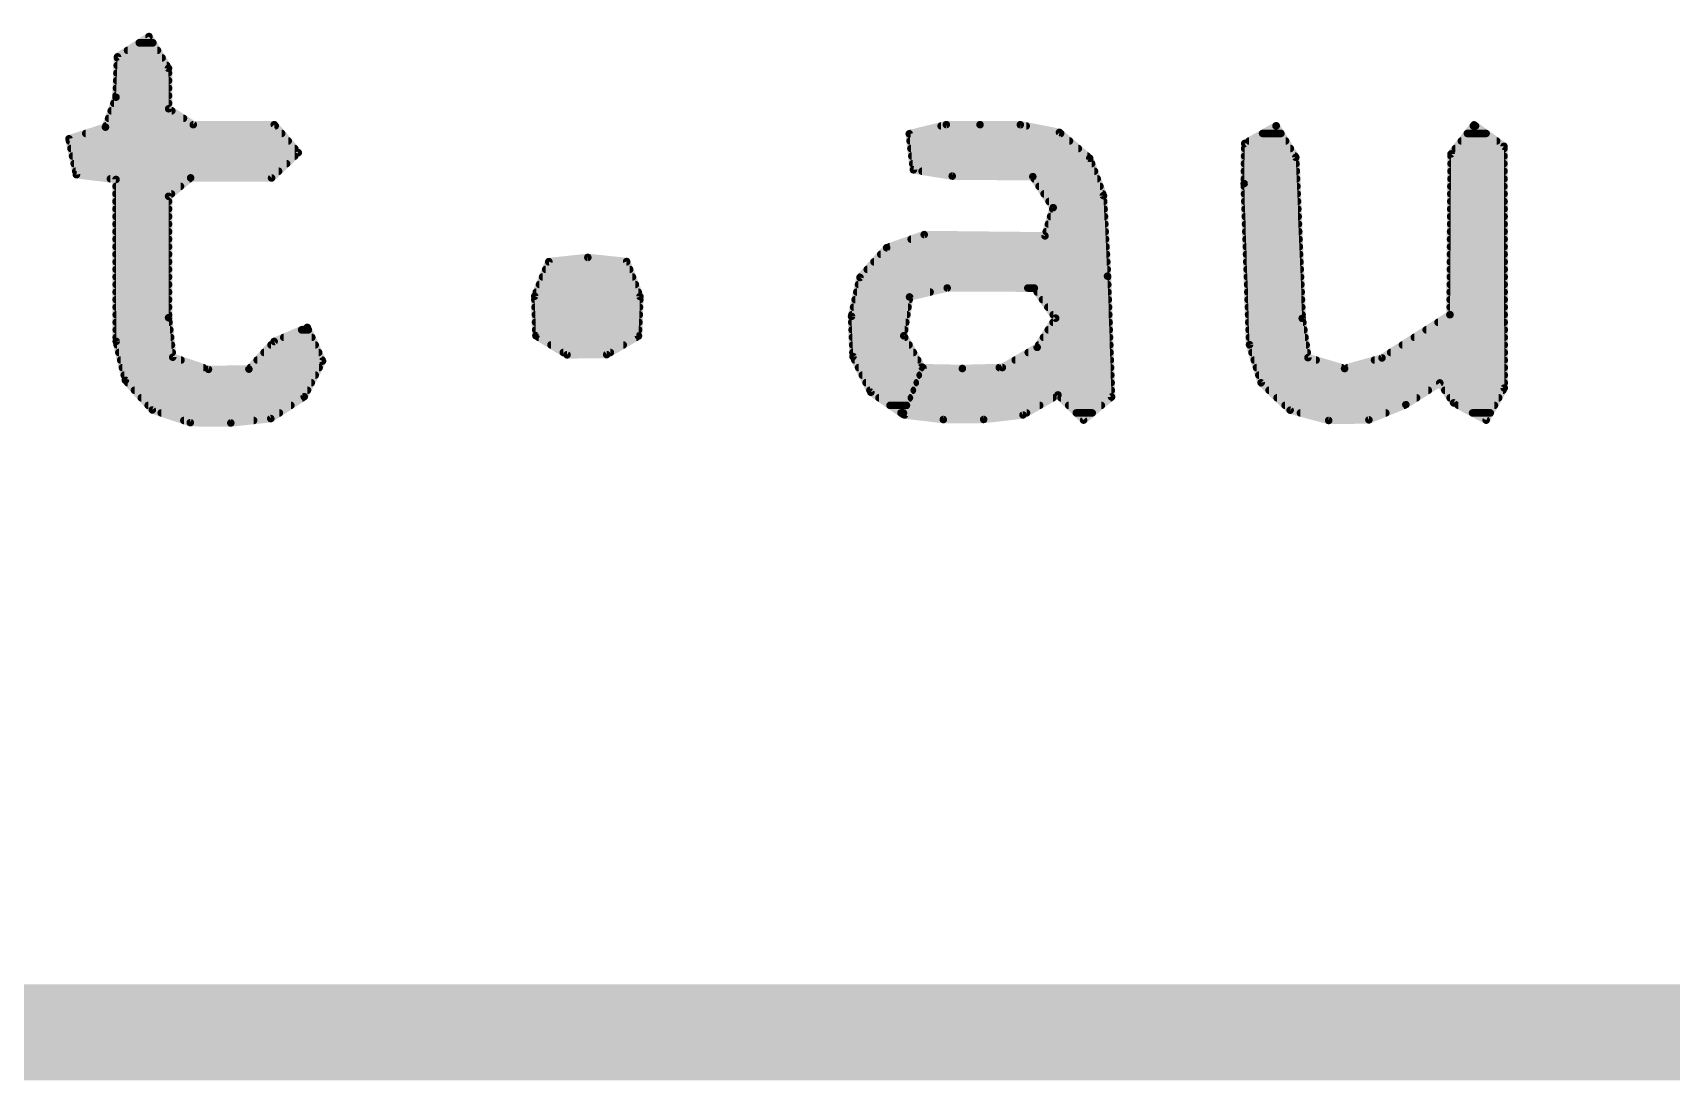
# Model space of a CAD drawing. Extents: x 40.2 to 61.4, y 22.5 to 56.
# Drawn here: x 52.092 to 54.261, y 47.306 to 48.693 of the extents above; entities that cross this region are included whole.
import ezdxf

# ---------------------------------------------------------------- set-up
doc = ezdxf.new("R2010")
doc.units = 0
doc.layers.add('21', color=251, linetype='CONTINUOUS')

msp = doc.modelspace()

# ---------------------------------------------------------------- linework, layer by layer
at = {"layer": '21'}
for points, const_width in [([(52.246, 48.6883), (52.2044, 48.6615)], 0.01), ([(52.2718, 48.6463), (52.246, 48.6883)], 0.01), ([(52.2176, 48.67), (52.2572, 48.67)], 0.01), ([(52.2331, 48.68), (52.2511, 48.68)], 0.01), ([(52.2044, 48.6615), (52.2023, 48.608)], 0.01), ([(52.2039, 48.65), (52.2695, 48.65)], 0.01), ([(52.2043, 48.66), (52.2633, 48.66)], 0.01), ([(52.272, 48.5927), (52.2718, 48.6463)], 0.01), ([(52.2032, 48.63), (52.2719, 48.63)], 0.01), ([(52.2035, 48.64), (52.2718, 48.64)], 0.01), ([(52.2023, 48.608), (52.1884, 48.5684)], 0.01), ([(52.2024, 48.61), (52.2719, 48.61)], 0.01), ([(52.2028, 48.62), (52.2719, 48.62)], 0.01), ([(52.1925, 48.58), (52.2916, 48.58)], 0.01), ([(52.196, 48.59), (52.2762, 48.59)], 0.01), ([(52.1995, 48.6), (52.272, 48.6)], 0.01), ([(52.3046, 48.5716), (52.272, 48.5927)], 0.01), ([(52.1884, 48.5684), (52.1401, 48.5529)], 0.01), ([(52.1623, 48.56), (52.4217, 48.56)], 0.01), ([(52.1889, 48.57), (52.4131, 48.57)], 0.01), ([(52.4118, 48.5716), (52.3046, 48.5716)], 0.01), ([(52.4436, 48.5346), (52.4118, 48.5716)], 0.01), ([(53.3015, 48.5717), (53.2524, 48.5595)], 0.01), ([(53.2524, 48.5595), (53.2579, 48.5118)], 0.01), ([(53.2542, 48.56), (53.4528, 48.56)], 0.01), ([(53.2946, 48.57), (53.4072, 48.57)], 0.01), ([(53.3461, 48.5716), (53.3015, 48.5717)], 0.01), ([(53.3994, 48.5715), (53.3461, 48.5716)], 0.01), ([(53.4512, 48.5614), (53.3994, 48.5715)], 0.01), ([(53.4913, 48.5271), (53.4512, 48.5614)], 0.01), ([(53.7381, 48.5701), (53.6965, 48.5467)], 0.01), ([(53.7201, 48.56), (53.7444, 48.56)], 0.01), ([(53.7379, 48.57), (53.7382, 48.57)], 0.01), ([(53.7641, 48.5284), (53.7381, 48.5701)], 0.01), ([(54.0002, 48.5714), (53.9697, 48.533)], 0.01), ([(53.9912, 48.56), (54.016, 48.56)], 0.01), ([(53.9991, 48.57), (54.002, 48.57)], 0.01), ([(54.0397, 48.543), (54.0002, 48.5714)], 0.01), ([(52.1401, 48.5529), (52.1499, 48.5054)], 0.01), ([(52.1407, 48.55), (52.4303, 48.55)], 0.01), ([(52.1427, 48.54), (52.4389, 48.54)], 0.01), ([(53.2535, 48.55), (53.4645, 48.55)], 0.01), ([(53.2546, 48.54), (53.4762, 48.54)], 0.01), ([(53.6965, 48.5467), (53.6958, 48.4936)], 0.01), ([(53.6964, 48.54), (53.7569, 48.54)], 0.01), ([(53.7023, 48.55), (53.7506, 48.55)], 0.01), ([(53.9753, 48.54), (54.0397, 48.54)], 0.01), ([(53.9832, 48.55), (54.03, 48.55)], 0.01), ([(54.04, 48.223), (54.0397, 48.543)], 0.01), ([(52.1448, 48.53), (52.4387, 48.53)], 0.01), ([(52.1469, 48.52), (52.4282, 48.52)], 0.01), ([(52.4083, 48.5011), (52.4436, 48.5346)], 0.01), ([(53.2558, 48.53), (53.488, 48.53)], 0.01), ([(53.257, 48.52), (53.4939, 48.52)], 0.01), ([(53.5094, 48.4776), (53.4913, 48.5271)], 0.01), ([(53.6961, 48.52), (53.7644, 48.52)], 0.01), ([(53.6963, 48.53), (53.7631, 48.53)], 0.01), ([(53.7726, 48.3152), (53.7641, 48.5284)], 0.01), ([(53.9697, 48.533), (53.9683, 48.3201)], 0.01), ([(53.9696, 48.52), (54.0397, 48.52)], 0.01), ([(53.9697, 48.53), (54.0397, 48.53)], 0.01), ([(52.149, 48.51), (52.4176, 48.51)], 0.01), ([(52.1499, 48.5054), (52.2023, 48.4991)], 0.01), ([(52.1949, 48.5), (52.2997, 48.5)], 0.01), ([(52.2023, 48.4991), (52.2026, 48.2848)], 0.01), ([(52.2719, 48.4768), (52.3011, 48.5011)], 0.01), ([(52.3011, 48.5011), (52.4083, 48.5011)], 0.01), ([(53.2579, 48.5118), (53.3093, 48.5036)], 0.01), ([(53.2694, 48.51), (53.4976, 48.51)], 0.01), ([(53.3093, 48.5036), (53.4159, 48.5028)], 0.01), ([(53.4159, 48.5028), (53.4429, 48.4618)], 0.01), ([(53.4177, 48.5), (53.5012, 48.5)], 0.01), ([(53.6958, 48.4936), (53.7029, 48.2804)], 0.01), ([(53.6959, 48.5), (53.7652, 48.5)], 0.01), ([(53.696, 48.51), (53.7648, 48.51)], 0.01), ([(53.9695, 48.51), (54.0397, 48.51)], 0.01), ([(53.9695, 48.5), (54.0397, 48.5)], 0.01), ([(52.2023, 48.49), (52.2877, 48.49)], 0.01), ([(52.2023, 48.48), (52.2757, 48.48)], 0.01), ([(52.2719, 48.316), (52.2719, 48.4768)], 0.01), ([(53.4243, 48.49), (53.5049, 48.49)], 0.01), ([(53.4309, 48.48), (53.5085, 48.48)], 0.01), ([(53.5148, 48.3711), (53.5094, 48.4776)], 0.01), ([(53.6959, 48.49), (53.7656, 48.49)], 0.01), ([(53.6962, 48.48), (53.766, 48.48)], 0.01), ([(53.9693, 48.48), (54.0398, 48.48)], 0.01), ([(53.9694, 48.49), (54.0397, 48.49)], 0.01), ([(52.2023, 48.47), (52.2719, 48.47)], 0.01), ([(52.2023, 48.46), (52.2719, 48.46)], 0.01), ([(52.2024, 48.45), (52.2719, 48.45)], 0.01), ([(53.4429, 48.4618), (53.4321, 48.4244)], 0.01), ([(53.4375, 48.47), (53.5098, 48.47)], 0.01), ([(53.4395, 48.45), (53.5108, 48.45)], 0.01), ([(53.4424, 48.46), (53.5103, 48.46)], 0.01), ([(53.6966, 48.47), (53.7664, 48.47)], 0.01), ([(53.6969, 48.46), (53.7668, 48.46)], 0.01), ([(53.6972, 48.45), (53.7672, 48.45)], 0.01), ([(53.9691, 48.45), (54.0398, 48.45)], 0.01), ([(53.9692, 48.46), (54.0398, 48.46)], 0.01), ([(53.9693, 48.47), (54.0398, 48.47)], 0.01), ([(52.2024, 48.44), (52.2719, 48.44)], 0.01), ([(52.2024, 48.43), (52.2719, 48.43)], 0.01), ([(53.4337, 48.43), (53.5118, 48.43)], 0.01), ([(53.4366, 48.44), (53.5113, 48.44)], 0.01), ([(53.6976, 48.44), (53.7676, 48.44)], 0.01), ([(53.6979, 48.43), (53.768, 48.43)], 0.01), ([(53.969, 48.43), (54.0398, 48.43)], 0.01), ([(53.9691, 48.44), (54.0398, 48.44)], 0.01), ([(52.2024, 48.42), (52.2719, 48.42)], 0.01), ([(52.2024, 48.41), (52.2719, 48.41)], 0.01), ([(53.2224, 48.4086), (53.1872, 48.3694)], 0.01), ([(53.2722, 48.4261), (53.2224, 48.4086)], 0.01), ([(53.2264, 48.41), (53.5129, 48.41)], 0.01), ([(53.2549, 48.42), (53.5123, 48.42)], 0.01), ([(53.4321, 48.4244), (53.2722, 48.4261)], 0.01), ([(53.6982, 48.42), (53.7684, 48.42)], 0.01), ([(53.6986, 48.41), (53.7688, 48.41)], 0.01), ([(53.9689, 48.42), (54.0398, 48.42)], 0.01), ([(53.9689, 48.41), (54.0398, 48.41)], 0.01), ([(52.2024, 48.4), (52.2719, 48.4)], 0.01), ([(52.2025, 48.39), (52.2719, 48.39)], 0.01), ([(52.7753, 48.3903), (52.7566, 48.3445)], 0.01), ([(52.7752, 48.39), (52.8784, 48.39)], 0.01), ([(52.8269, 48.3958), (52.7753, 48.3903)], 0.01), ([(52.8782, 48.3904), (52.8269, 48.3958)], 0.01), ([(52.8959, 48.3441), (52.8782, 48.3904)], 0.01), ([(53.2057, 48.39), (53.5139, 48.39)], 0.01), ([(53.2147, 48.4), (53.5134, 48.4)], 0.01), ([(53.6989, 48.4), (53.7692, 48.4)], 0.01), ([(53.6992, 48.39), (53.7696, 48.39)], 0.01), ([(53.9687, 48.39), (54.0399, 48.39)], 0.01), ([(53.9688, 48.4), (54.0398, 48.4)], 0.01), ([(52.2025, 48.38), (52.2719, 48.38)], 0.01), ([(52.2025, 48.37), (52.2719, 48.37)], 0.01), ([(52.767, 48.37), (52.886, 48.37)], 0.01), ([(52.7711, 48.38), (52.8822, 48.38)], 0.01), ([(53.1872, 48.3694), (53.176, 48.3178)], 0.01), ([(53.1878, 48.37), (53.5149, 48.37)], 0.01), ([(53.1968, 48.38), (53.5144, 48.38)], 0.01), ([(53.5202, 48.2111), (53.5148, 48.3711)], 0.01), ([(53.6996, 48.38), (53.77, 48.38)], 0.01), ([(53.6999, 48.37), (53.7704, 48.37)], 0.01), ([(53.9686, 48.37), (54.0399, 48.37)], 0.01), ([(53.9687, 48.38), (54.0399, 48.38)], 0.01), ([(52.2025, 48.36), (52.2719, 48.36)], 0.01), ([(52.2025, 48.35), (52.2719, 48.35)], 0.01), ([(52.7566, 48.3445), (52.7582, 48.2922)], 0.01), ([(52.7588, 48.35), (52.8936, 48.35)], 0.01), ([(52.7629, 48.36), (52.8898, 48.36)], 0.01), ([(52.8939, 48.2918), (52.8959, 48.3441)], 0.01), ([(53.183, 48.35), (53.28, 48.35)], 0.01), ([(53.1852, 48.36), (53.5152, 48.36)], 0.01), ([(53.2451, 48.2922), (53.2528, 48.3435)], 0.01), ([(53.2528, 48.3435), (53.3027, 48.3554)], 0.01), ([(53.3027, 48.3554), (53.4093, 48.3553)], 0.01), ([(53.4093, 48.3553), (53.418, 48.3553)], 0.01), ([(53.418, 48.3553), (53.4462, 48.3154)], 0.01), ([(53.4218, 48.35), (53.5155, 48.35)], 0.01), ([(53.7003, 48.36), (53.7708, 48.36)], 0.01), ([(53.7006, 48.35), (53.7712, 48.35)], 0.01), ([(53.9685, 48.35), (54.0399, 48.35)], 0.01), ([(53.9686, 48.36), (54.0399, 48.36)], 0.01), ([(52.2025, 48.34), (52.2719, 48.34)], 0.01), ([(52.2025, 48.33), (52.2719, 48.33)], 0.01), ([(52.2026, 48.32), (52.2719, 48.32)], 0.01), ([(52.7567, 48.34), (52.8957, 48.34)], 0.01), ([(52.757, 48.33), (52.8953, 48.33)], 0.01), ([(52.7574, 48.32), (52.895, 48.32)], 0.01), ([(53.1765, 48.32), (53.2493, 48.32)], 0.01), ([(53.1787, 48.33), (53.2508, 48.33)], 0.01), ([(53.1808, 48.34), (53.2523, 48.34)], 0.01), ([(53.4288, 48.34), (53.5159, 48.34)], 0.01), ([(53.4359, 48.33), (53.5162, 48.33)], 0.01), ([(53.443, 48.32), (53.5165, 48.32)], 0.01), ([(53.7009, 48.34), (53.7716, 48.34)], 0.01), ([(53.7013, 48.33), (53.772, 48.33)], 0.01), ([(53.7016, 48.32), (53.7724, 48.32)], 0.01), ([(53.9683, 48.3201), (53.8783, 48.2628)], 0.01), ([(53.9681, 48.32), (54.0399, 48.32)], 0.01), ([(53.9684, 48.34), (54.0399, 48.34)], 0.01), ([(53.9684, 48.33), (54.0399, 48.33)], 0.01), ([(52.2026, 48.31), (52.2725, 48.31)], 0.01), ([(52.2026, 48.3), (52.2736, 48.3)], 0.01), ([(52.2774, 48.2637), (52.2719, 48.316)], 0.01), ([(52.4555, 48.3032), (52.4117, 48.2846)], 0.01), ([(52.448, 48.3), (52.4569, 48.3)], 0.01), ([(52.4757, 48.2587), (52.4555, 48.3032)], 0.01), ([(52.7577, 48.31), (52.8946, 48.31)], 0.01), ([(52.758, 48.3), (52.8942, 48.3)], 0.01), ([(53.176, 48.3178), (53.178, 48.2646)], 0.01), ([(53.1763, 48.31), (53.2478, 48.31)], 0.01), ([(53.1767, 48.3), (53.2463, 48.3)], 0.01), ([(53.4462, 48.3154), (53.4217, 48.2769)], 0.01), ([(53.4364, 48.3), (53.5172, 48.3)], 0.01), ([(53.4428, 48.31), (53.5169, 48.31)], 0.01), ([(53.7019, 48.31), (53.7734, 48.31)], 0.01), ([(53.7023, 48.3), (53.7748, 48.3)], 0.01), ([(53.7802, 48.2632), (53.7726, 48.3152)], 0.01), ([(53.9367, 48.3), (54.04, 48.3)], 0.01), ([(53.9524, 48.31), (54.0399, 48.31)], 0.01), ([(52.2026, 48.29), (52.2746, 48.29)], 0.01), ([(52.2026, 48.2848), (52.2148, 48.2332)], 0.01), ([(52.2038, 48.28), (52.2757, 48.28)], 0.01), ([(52.4117, 48.2846), (52.3783, 48.248)], 0.01), ([(52.4075, 48.28), (52.466, 48.28)], 0.01), ([(52.4244, 48.29), (52.4615, 48.29)], 0.01), ([(52.7582, 48.2922), (52.7994, 48.267)], 0.01), ([(52.7618, 48.29), (52.8909, 48.29)], 0.01), ([(52.7781, 48.28), (52.8738, 48.28)], 0.01), ([(52.8519, 48.2672), (52.8939, 48.2918)], 0.01), ([(53.1771, 48.29), (53.2464, 48.29)], 0.01), ([(53.1775, 48.28), (53.2521, 48.28)], 0.01), ([(53.2688, 48.2509), (53.2451, 48.2922)], 0.01), ([(53.4217, 48.2769), (53.3756, 48.2501)], 0.01), ([(53.4237, 48.28), (53.5179, 48.28)], 0.01), ([(53.4301, 48.29), (53.5175, 48.29)], 0.01), ([(53.7026, 48.29), (53.7763, 48.29)], 0.01), ([(53.7029, 48.2804), (53.7182, 48.2299)], 0.01), ([(53.703, 48.28), (53.7778, 48.28)], 0.01), ([(53.9053, 48.28), (54.04, 48.28)], 0.01), ([(53.921, 48.29), (54.04, 48.29)], 0.01), ([(52.2061, 48.27), (52.2767, 48.27)], 0.01), ([(52.2085, 48.26), (52.2884, 48.26)], 0.01), ([(52.3247, 48.2476), (52.2774, 48.2637)], 0.01), ([(52.3892, 48.26), (52.4751, 48.26)], 0.01), ([(52.3983, 48.27), (52.4706, 48.27)], 0.01), ([(52.4514, 48.2115), (52.4757, 48.2587)], 0.01), ([(52.7944, 48.27), (52.8567, 48.27)], 0.01), ([(52.7994, 48.267), (52.8519, 48.2672)], 0.01), ([(53.1778, 48.27), (53.2579, 48.27)], 0.01), ([(53.178, 48.2646), (53.2016, 48.2174)], 0.01), ([(53.1803, 48.26), (53.2636, 48.26)], 0.01), ([(53.3927, 48.26), (53.5186, 48.26)], 0.01), ([(53.4099, 48.27), (53.5182, 48.27)], 0.01), ([(53.7061, 48.27), (53.7792, 48.27)], 0.01), ([(53.7091, 48.26), (53.791, 48.26)], 0.01), ([(53.8286, 48.2488), (53.7802, 48.2632)], 0.01), ([(53.8783, 48.2628), (53.8286, 48.2488)], 0.01), ([(53.8683, 48.26), (54.04, 48.26)], 0.01), ([(53.8896, 48.27), (54.04, 48.27)], 0.01), ([(52.2108, 48.25), (52.3178, 48.25)], 0.01), ([(52.2132, 48.24), (52.4661, 48.24)], 0.01), ([(52.2148, 48.2332), (52.2504, 48.194)], 0.01), ([(52.3783, 48.248), (52.3247, 48.2476)], 0.01), ([(52.3801, 48.25), (52.4712, 48.25)], 0.01), ([(53.1853, 48.25), (53.2684, 48.25)], 0.01), ([(53.1903, 48.24), (53.2645, 48.24)], 0.01), ([(53.244, 48.1882), (53.2688, 48.2509)], 0.01), ([(53.2707, 48.2498), (53.2463, 48.1873)], 0.01), ([(53.2668, 48.24), (53.5192, 48.24)], 0.01), ([(53.3227, 48.2488), (53.2707, 48.2498)], 0.01), ([(53.3756, 48.2501), (53.3227, 48.2488)], 0.01), ([(53.3716, 48.25), (53.5189, 48.25)], 0.01), ([(53.7121, 48.25), (53.8246, 48.25)], 0.01), ([(53.7152, 48.24), (54.04, 48.24)], 0.01), ([(53.8329, 48.25), (54.04, 48.25)], 0.01), ([(52.2177, 48.23), (52.4609, 48.23)], 0.01), ([(52.2268, 48.22), (52.4558, 48.22)], 0.01), ([(52.4072, 48.1825), (52.4514, 48.2115)], 0.01), ([(53.1953, 48.23), (53.2605, 48.23)], 0.01), ([(53.2003, 48.22), (53.2566, 48.22)], 0.01), ([(53.2016, 48.2174), (53.244, 48.1882)], 0.01), ([(53.259, 48.22), (53.5199, 48.22)], 0.01), ([(53.2629, 48.23), (53.5196, 48.23)], 0.01), ([(53.403, 48.1873), (53.4493, 48.2139)], 0.01), ([(53.4493, 48.2139), (53.4832, 48.1805)], 0.01), ([(53.4832, 48.1805), (53.5202, 48.2111)], 0.01), ([(53.7182, 48.23), (54.04, 48.23)], 0.01), ([(53.7182, 48.2299), (53.7566, 48.1936)], 0.01), ([(53.7287, 48.22), (53.9395, 48.22)], 0.01), ([(53.9098, 48.201), (53.9547, 48.2297)], 0.01), ([(53.9547, 48.2297), (53.973, 48.2033)], 0.01), ([(53.9614, 48.22), (54.0384, 48.22)], 0.01), ([(54.0161, 48.1805), (54.04, 48.223)], 0.01), ([(52.2358, 48.21), (52.4491, 48.21)], 0.01), ([(52.2449, 48.2), (52.4338, 48.2)], 0.01), ([(52.2504, 48.194), (52.3007, 48.1771)], 0.01), ([(52.2622, 48.19), (52.4186, 48.19)], 0.01), ([(53.2123, 48.21), (53.2526, 48.21)], 0.01), ([(53.2269, 48.2), (53.2487, 48.2)], 0.01), ([(53.2414, 48.19), (53.2447, 48.19)], 0.01), ([(53.2473, 48.19), (53.4076, 48.19)], 0.01), ([(53.2512, 48.2), (53.4251, 48.2)], 0.01), ([(53.2551, 48.21), (53.4425, 48.21)], 0.01), ([(53.4532, 48.21), (53.5188, 48.21)], 0.01), ([(53.4634, 48.2), (53.5067, 48.2)], 0.01), ([(53.4735, 48.19), (53.4946, 48.19)], 0.01), ([(53.7393, 48.21), (53.9239, 48.21)], 0.01), ([(53.7499, 48.2), (53.9074, 48.2)], 0.01), ([(53.7566, 48.1936), (53.8075, 48.1801)], 0.01), ([(53.7702, 48.19), (53.8832, 48.19)], 0.01), ([(53.8608, 48.1808), (53.9098, 48.201)], 0.01), ([(53.9683, 48.21), (54.0327, 48.21)], 0.01), ([(53.973, 48.2033), (54.0161, 48.1805)], 0.01), ([(53.9792, 48.2), (54.0271, 48.2)], 0.01), ([(53.9981, 48.19), (54.0215, 48.19)], 0.01), ([(52.2921, 48.18), (52.3845, 48.18)], 0.01), ([(52.3007, 48.1771), (52.3542, 48.1767)], 0.01), ([(52.3542, 48.1767), (52.4072, 48.1825)], 0.01), ([(53.2463, 48.1873), (53.2975, 48.1813)], 0.01), ([(53.2975, 48.1813), (53.3509, 48.1814)], 0.01), ([(53.3509, 48.1814), (53.403, 48.1873)], 0.01), ([(53.8075, 48.1801), (53.8608, 48.1808)], 0.01), ([(42.8, 47.37), (58.8, 47.37)], 0.127)]:
    msp.add_lwpolyline(points, dxfattribs=dict(at, const_width=const_width))
at = {"layer": '21', "const_width": 0.005}
for points in [[(52.2481, 48.6896, 1), (52.2438, 48.687)], [(52.2473, 48.6862, 1), (52.2446, 48.6904)], [(52.2176, 48.6725, 1), (52.2176, 48.6675)], [(52.2331, 48.6825, 1), (52.2331, 48.6775)], [(52.2511, 48.6775, 1), (52.2511, 48.6825)], [(52.2572, 48.6675, 1), (52.2572, 48.6725)], [(52.2039, 48.6525, 1), (52.2039, 48.6475)], [(52.2043, 48.6625, 1), (52.2043, 48.6575)], [(52.2068, 48.6614, 1), (52.2019, 48.6616)], [(52.203, 48.6636, 1), (52.2057, 48.6594)], [(52.2633, 48.6575, 1), (52.2633, 48.6625)], [(52.2743, 48.6463, 1), (52.2693, 48.6463)], [(52.2695, 48.6475, 1), (52.2695, 48.6525)], [(52.2696, 48.645, 1), (52.2739, 48.6476)], [(52.2032, 48.6325, 1), (52.2032, 48.6275)], [(52.2035, 48.6425, 1), (52.2035, 48.6375)], [(52.2718, 48.6375, 1), (52.2718, 48.6425)], [(52.2719, 48.6275, 1), (52.2719, 48.6325)], [(52.1998, 48.6081, 1), (52.2048, 48.6079)], [(52.2024, 48.6125, 1), (52.2024, 48.6075)], [(52.2047, 48.6072, 1), (52.2, 48.6088)], [(52.2028, 48.6225, 1), (52.2028, 48.6175)], [(52.2719, 48.6175, 1), (52.2719, 48.6225)], [(52.2719, 48.6075, 1), (52.2719, 48.6125)], [(52.1925, 48.5825, 1), (52.1925, 48.5775)], [(52.196, 48.5925, 1), (52.196, 48.5875)], [(52.1995, 48.6025, 1), (52.1995, 48.5975)], [(52.2695, 48.5927, 1), (52.2745, 48.5927)], [(52.2734, 48.5948, 1), (52.2707, 48.5906)], [(52.272, 48.5975, 1), (52.272, 48.6025)], [(52.2762, 48.5875, 1), (52.2762, 48.5925)], [(52.2916, 48.5775, 1), (52.2916, 48.5825)], [(52.1623, 48.5625, 1), (52.1623, 48.5575)], [(52.186, 48.5692, 1), (52.1907, 48.5675)], [(52.1889, 48.5725, 1), (52.1889, 48.5675)], [(52.1891, 48.566, 1), (52.1876, 48.5708)], [(52.3046, 48.5741, 1), (52.3046, 48.5691)], [(52.3033, 48.5695, 1), (52.306, 48.5737)], [(52.4137, 48.5732, 1), (52.4099, 48.5699)], [(52.4118, 48.5691, 1), (52.4118, 48.5741)], [(52.4131, 48.5675, 1), (52.4131, 48.5725)], [(52.4217, 48.5575, 1), (52.4217, 48.5625)], [(53.2518, 48.562, 1), (53.253, 48.5571)], [(53.2548, 48.5598, 1), (53.2499, 48.5593)], [(53.2542, 48.5625, 1), (53.2542, 48.5575)], [(53.2946, 48.5725, 1), (53.2946, 48.5675)], [(53.3015, 48.5742, 1), (53.3015, 48.5692)], [(53.3021, 48.5693, 1), (53.3009, 48.5741)], [(53.3461, 48.5741, 1), (53.3461, 48.5691)], [(53.3461, 48.5691, 1), (53.3461, 48.5741)], [(53.3999, 48.574, 1), (53.399, 48.5691)], [(53.3994, 48.569, 1), (53.3994, 48.574)], [(53.4072, 48.5675, 1), (53.4072, 48.5725)], [(53.4528, 48.5633, 1), (53.4496, 48.5595)], [(53.4507, 48.5589, 1), (53.4517, 48.5638)], [(53.4528, 48.5575, 1), (53.4528, 48.5625)], [(53.7201, 48.5625, 1), (53.7201, 48.5575)], [(53.7379, 48.5725, 1), (53.7379, 48.5675)], [(53.7403, 48.5714, 1), (53.736, 48.5688)], [(53.7394, 48.5679, 1), (53.7369, 48.5723)], [(53.7382, 48.5675, 1), (53.7382, 48.5725)], [(53.7444, 48.5575, 1), (53.7444, 48.5625)], [(53.9912, 48.5625, 1), (53.9912, 48.5575)], [(53.9991, 48.5725, 1), (53.9991, 48.5675)], [(54.0016, 48.5734, 1), (53.9987, 48.5693)], [(54.0021, 48.5698, 1), (53.9982, 48.5729)], [(54.002, 48.5675, 1), (54.002, 48.5725)], [(54.016, 48.5575, 1), (54.016, 48.5625)], [(52.1425, 48.5534, 1), (52.1376, 48.5524)], [(52.1393, 48.5553, 1), (52.1408, 48.5505)], [(52.1407, 48.5525, 1), (52.1407, 48.5475)], [(52.1427, 48.5425, 1), (52.1427, 48.5375)], [(52.4303, 48.5475, 1), (52.4303, 48.5525)], [(52.4389, 48.5375, 1), (52.4389, 48.5425)], [(53.2535, 48.5525, 1), (53.2535, 48.5475)], [(53.2546, 48.5425, 1), (53.2546, 48.5375)], [(53.4645, 48.5475, 1), (53.4645, 48.5525)], [(53.4762, 48.5375, 1), (53.4762, 48.5425)], [(53.6964, 48.5425, 1), (53.6964, 48.5375)], [(53.699, 48.5467, 1), (53.694, 48.5468)], [(53.6953, 48.5489, 1), (53.6977, 48.5445)], [(53.7023, 48.5525, 1), (53.7023, 48.5475)], [(53.7506, 48.5475, 1), (53.7506, 48.5525)], [(53.7569, 48.5375, 1), (53.7569, 48.5425)], [(53.9753, 48.5425, 1), (53.9753, 48.5375)], [(53.9832, 48.5525, 1), (53.9832, 48.5475)], [(54.03, 48.5475, 1), (54.03, 48.5525)], [(54.0422, 48.543, 1), (54.0372, 48.543)], [(54.0382, 48.541, 1), (54.0411, 48.5451)], [(54.0397, 48.5375, 1), (54.0397, 48.5425)], [(52.1448, 48.5325, 1), (52.1448, 48.5275)], [(52.1469, 48.5225, 1), (52.1469, 48.5175)], [(52.4282, 48.5175, 1), (52.4282, 48.5225)], [(52.4387, 48.5275, 1), (52.4387, 48.5325)], [(52.4417, 48.5329, 1), (52.4454, 48.5362)], [(52.4453, 48.5327, 1), (52.4418, 48.5364)], [(53.2558, 48.5325, 1), (53.2558, 48.5275)], [(53.257, 48.5225, 1), (53.257, 48.5175)], [(53.488, 48.5275, 1), (53.488, 48.5325)], [(53.4936, 48.528, 1), (53.4889, 48.5263)], [(53.4897, 48.5252, 1), (53.4929, 48.529)], [(53.4939, 48.5175, 1), (53.4939, 48.5225)], [(53.6961, 48.5225, 1), (53.6961, 48.5175)], [(53.6963, 48.5325, 1), (53.6963, 48.5275)], [(53.7666, 48.5285, 1), (53.7616, 48.5283)], [(53.7619, 48.5271, 1), (53.7662, 48.5297)], [(53.7631, 48.5275, 1), (53.7631, 48.5325)], [(53.7644, 48.5175, 1), (53.7644, 48.5225)], [(53.9696, 48.5225, 1), (53.9696, 48.5175)], [(53.9722, 48.5329, 1), (53.9672, 48.533)], [(53.9677, 48.5345, 1), (53.9716, 48.5314)], [(53.9697, 48.5325, 1), (53.9697, 48.5275)], [(54.0397, 48.5275, 1), (54.0397, 48.5325)], [(54.0397, 48.5175, 1), (54.0397, 48.5225)], [(52.149, 48.5125, 1), (52.149, 48.5075)], [(52.1502, 48.5079, 1), (52.1496, 48.5029)], [(52.1475, 48.5049, 1), (52.1524, 48.5059)], [(52.1949, 48.5025, 1), (52.1949, 48.4975)], [(52.2048, 48.4991, 1), (52.1998, 48.4991)], [(52.202, 48.4966, 1), (52.2026, 48.5016)], [(52.3011, 48.5036, 1), (52.3011, 48.4986)], [(52.3027, 48.4992, 1), (52.2995, 48.5031)], [(52.2997, 48.4975, 1), (52.2997, 48.5025)], [(52.4065, 48.503, 1), (52.41, 48.4993)], [(52.4083, 48.4986, 1), (52.4083, 48.5036)], [(52.4176, 48.5075, 1), (52.4176, 48.5125)], [(53.2583, 48.5143, 1), (53.2575, 48.5094)], [(53.2554, 48.5116, 1), (53.2604, 48.5121)], [(53.2694, 48.5125, 1), (53.2694, 48.5075)], [(53.3093, 48.5061, 1), (53.3093, 48.5011)], [(53.3089, 48.5011, 1), (53.3097, 48.506)], [(53.418, 48.5041, 1), (53.4138, 48.5014)], [(53.4177, 48.5025, 1), (53.4177, 48.4975)], [(53.4159, 48.5003, 1), (53.4159, 48.5053)], [(53.4976, 48.5075, 1), (53.4976, 48.5125)], [(53.5012, 48.4975, 1), (53.5012, 48.5025)], [(53.6983, 48.4937, 1), (53.6933, 48.4935)], [(53.6959, 48.5025, 1), (53.6959, 48.4975)], [(53.696, 48.5125, 1), (53.696, 48.5075)], [(53.7648, 48.5075, 1), (53.7648, 48.5125)], [(53.7652, 48.4975, 1), (53.7652, 48.5025)], [(53.9695, 48.5125, 1), (53.9695, 48.5075)], [(53.9695, 48.5025, 1), (53.9695, 48.4975)], [(54.0397, 48.5075, 1), (54.0397, 48.5125)], [(54.0397, 48.4975, 1), (54.0397, 48.5025)], [(52.2023, 48.4925, 1), (52.2023, 48.4875)], [(52.2023, 48.4825, 1), (52.2023, 48.4775)], [(52.2744, 48.4768, 1), (52.2694, 48.4768)], [(52.2703, 48.4787, 1), (52.2735, 48.4749)], [(52.2757, 48.4775, 1), (52.2757, 48.4825)], [(52.2877, 48.4875, 1), (52.2877, 48.4925)], [(53.4243, 48.4925, 1), (53.4243, 48.4875)], [(53.4309, 48.4825, 1), (53.4309, 48.4775)], [(53.5049, 48.4875, 1), (53.5049, 48.4925)], [(53.5119, 48.4777, 1), (53.5069, 48.4775)], [(53.5071, 48.4767, 1), (53.5118, 48.4784)], [(53.5085, 48.4775, 1), (53.5085, 48.4825)], [(53.6933, 48.4937, 1), (53.6983, 48.4936)], [(53.6959, 48.4925, 1), (53.6959, 48.4875)], [(53.6962, 48.4825, 1), (53.6962, 48.4775)], [(53.7656, 48.4875, 1), (53.7656, 48.4925)], [(53.766, 48.4775, 1), (53.766, 48.4825)], [(53.9693, 48.4825, 1), (53.9693, 48.4775)], [(53.9694, 48.4925, 1), (53.9694, 48.4875)], [(54.0397, 48.4875, 1), (54.0397, 48.4925)], [(54.0398, 48.4775, 1), (54.0398, 48.4825)], [(52.2023, 48.4725, 1), (52.2023, 48.4675)], [(52.2023, 48.4625, 1), (52.2023, 48.4575)], [(52.2024, 48.4525, 1), (52.2024, 48.4475)], [(52.2719, 48.4675, 1), (52.2719, 48.4725)], [(52.2719, 48.4575, 1), (52.2719, 48.4625)], [(52.2719, 48.4475, 1), (52.2719, 48.4525)], [(53.4375, 48.4725, 1), (53.4375, 48.4675)], [(53.4395, 48.4525, 1), (53.4395, 48.4475)], [(53.4424, 48.4625, 1), (53.4424, 48.4575)], [(53.4453, 48.4611, 1), (53.4405, 48.4625)], [(53.4408, 48.4604, 1), (53.445, 48.4632)], [(53.5098, 48.4675, 1), (53.5098, 48.4725)], [(53.5103, 48.4575, 1), (53.5103, 48.4625)], [(53.5108, 48.4475, 1), (53.5108, 48.4525)], [(53.6966, 48.4725, 1), (53.6966, 48.4675)], [(53.6969, 48.4625, 1), (53.6969, 48.4575)], [(53.6972, 48.4525, 1), (53.6972, 48.4475)], [(53.7664, 48.4675, 1), (53.7664, 48.4725)], [(53.7668, 48.4575, 1), (53.7668, 48.4625)], [(53.7672, 48.4475, 1), (53.7672, 48.4525)], [(53.9691, 48.4525, 1), (53.9691, 48.4475)], [(53.9692, 48.4625, 1), (53.9692, 48.4575)], [(53.9693, 48.4725, 1), (53.9693, 48.4675)], [(54.0398, 48.4675, 1), (54.0398, 48.4725)], [(54.0398, 48.4575, 1), (54.0398, 48.4625)], [(54.0398, 48.4475, 1), (54.0398, 48.4525)], [(52.2024, 48.4425, 1), (52.2024, 48.4375)], [(52.2024, 48.4325, 1), (52.2024, 48.4275)], [(52.2719, 48.4375, 1), (52.2719, 48.4425)], [(52.2719, 48.4275, 1), (52.2719, 48.4325)], [(53.4337, 48.4325, 1), (53.4337, 48.4275)], [(53.4366, 48.4425, 1), (53.4366, 48.4375)], [(53.5113, 48.4375, 1), (53.5113, 48.4425)], [(53.5118, 48.4275, 1), (53.5118, 48.4325)], [(53.6976, 48.4425, 1), (53.6976, 48.4375)], [(53.6979, 48.4325, 1), (53.6979, 48.4275)], [(53.7676, 48.4375, 1), (53.7676, 48.4425)], [(53.768, 48.4275, 1), (53.768, 48.4325)], [(53.969, 48.4325, 1), (53.969, 48.4275)], [(53.9691, 48.4425, 1), (53.9691, 48.4375)], [(54.0398, 48.4375, 1), (54.0398, 48.4425)], [(54.0398, 48.4275, 1), (54.0398, 48.4325)], [(52.2024, 48.4225, 1), (52.2024, 48.4175)], [(52.2024, 48.4125, 1), (52.2024, 48.4075)], [(52.2719, 48.4175, 1), (52.2719, 48.4225)], [(52.2719, 48.4075, 1), (52.2719, 48.4125)], [(53.2216, 48.411, 1), (53.2232, 48.4063)], [(53.2243, 48.4069, 1), (53.2205, 48.4103)], [(53.2264, 48.4125, 1), (53.2264, 48.4075)], [(53.2549, 48.4225, 1), (53.2549, 48.4175)], [(53.2722, 48.4286, 1), (53.2722, 48.4236)], [(53.273, 48.4237, 1), (53.2714, 48.4284)], [(53.4297, 48.4251, 1), (53.4345, 48.4237)], [(53.432, 48.4219, 1), (53.4321, 48.4269)], [(53.5123, 48.4175, 1), (53.5123, 48.4225)], [(53.5129, 48.4075, 1), (53.5129, 48.4125)], [(53.6982, 48.4225, 1), (53.6982, 48.4175)], [(53.6986, 48.4125, 1), (53.6986, 48.4075)], [(53.7684, 48.4175, 1), (53.7684, 48.4225)], [(53.7688, 48.4075, 1), (53.7688, 48.4125)], [(53.9689, 48.4225, 1), (53.9689, 48.4175)], [(53.9689, 48.4125, 1), (53.9689, 48.4075)], [(54.0398, 48.4175, 1), (54.0398, 48.4225)], [(54.0398, 48.4075, 1), (54.0398, 48.4125)], [(52.2024, 48.4025, 1), (52.2024, 48.3975)], [(52.2025, 48.3925, 1), (52.2025, 48.3875)], [(52.2719, 48.3975, 1), (52.2719, 48.4025)], [(52.2719, 48.3875, 1), (52.2719, 48.3925)], [(52.7752, 48.3925, 1), (52.7752, 48.3875)], [(52.775, 48.3928, 1), (52.7756, 48.3878)], [(52.7776, 48.3894, 1), (52.773, 48.3912)], [(52.8272, 48.3983, 1), (52.8266, 48.3933)], [(52.8272, 48.3933, 1), (52.8266, 48.3983)], [(52.8806, 48.3913, 1), (52.8759, 48.3895)], [(52.878, 48.3879, 1), (52.8785, 48.3929)], [(52.8784, 48.3875, 1), (52.8784, 48.3925)], [(53.2057, 48.3925, 1), (53.2057, 48.3875)], [(53.2147, 48.4025, 1), (53.2147, 48.3975)], [(53.5134, 48.3975, 1), (53.5134, 48.4025)], [(53.5139, 48.3875, 1), (53.5139, 48.3925)], [(53.6989, 48.4025, 1), (53.6989, 48.3975)], [(53.6992, 48.3925, 1), (53.6992, 48.3875)], [(53.7692, 48.3975, 1), (53.7692, 48.4025)], [(53.7696, 48.3875, 1), (53.7696, 48.3925)], [(53.9687, 48.3925, 1), (53.9687, 48.3875)], [(53.9688, 48.4025, 1), (53.9688, 48.3975)], [(54.0398, 48.3975, 1), (54.0398, 48.4025)], [(54.0399, 48.3875, 1), (54.0399, 48.3925)], [(52.2025, 48.3825, 1), (52.2025, 48.3775)], [(52.2025, 48.3725, 1), (52.2025, 48.3675)], [(52.2719, 48.3775, 1), (52.2719, 48.3825)], [(52.2719, 48.3675, 1), (52.2719, 48.3725)], [(52.767, 48.3725, 1), (52.767, 48.3675)], [(52.7711, 48.3825, 1), (52.7711, 48.3775)], [(52.8822, 48.3775, 1), (52.8822, 48.3825)], [(52.886, 48.3675, 1), (52.886, 48.3725)], [(53.1897, 48.3688, 1), (53.1848, 48.3699)], [(53.1854, 48.371, 1), (53.1891, 48.3677)], [(53.1878, 48.3725, 1), (53.1878, 48.3675)], [(53.1968, 48.3825, 1), (53.1968, 48.3775)], [(53.5173, 48.3711, 1), (53.5123, 48.371)], [(53.5123, 48.3709, 1), (53.5173, 48.3712)], [(53.5144, 48.3775, 1), (53.5144, 48.3825)], [(53.5149, 48.3675, 1), (53.5149, 48.3725)], [(53.6996, 48.3825, 1), (53.6996, 48.3775)], [(53.6999, 48.3725, 1), (53.6999, 48.3675)], [(53.77, 48.3775, 1), (53.77, 48.3825)], [(53.7704, 48.3675, 1), (53.7704, 48.3725)], [(53.9686, 48.3725, 1), (53.9686, 48.3675)], [(53.9687, 48.3825, 1), (53.9687, 48.3775)], [(54.0399, 48.3775, 1), (54.0399, 48.3825)], [(54.0399, 48.3675, 1), (54.0399, 48.3725)], [(52.2025, 48.3625, 1), (52.2025, 48.3575)], [(52.2025, 48.3525, 1), (52.2025, 48.3475)], [(52.2719, 48.3575, 1), (52.2719, 48.3625)], [(52.2719, 48.3475, 1), (52.2719, 48.3525)], [(52.7591, 48.3446, 1), (52.7541, 48.3444)], [(52.7543, 48.3455, 1), (52.7589, 48.3436)], [(52.7588, 48.3525, 1), (52.7588, 48.3475)], [(52.7629, 48.3625, 1), (52.7629, 48.3575)], [(52.8898, 48.3575, 1), (52.8898, 48.3625)], [(52.8983, 48.344, 1), (52.8934, 48.3442)], [(52.8935, 48.3432, 1), (52.8982, 48.345)], [(52.8936, 48.3475, 1), (52.8936, 48.3525)], [(53.183, 48.3525, 1), (53.183, 48.3475)], [(53.1852, 48.3625, 1), (53.1852, 48.3575)], [(53.2553, 48.3432, 1), (53.2503, 48.3439)], [(53.2522, 48.346, 1), (53.2534, 48.3411)], [(53.28, 48.3475, 1), (53.28, 48.3525)], [(53.3027, 48.3579, 1), (53.3027, 48.3529)], [(53.3032, 48.353, 1), (53.3021, 48.3578)], [(53.4093, 48.3578, 1), (53.4093, 48.3528)], [(53.4093, 48.3528, 1), (53.4093, 48.3578)], [(53.42, 48.3568, 1), (53.416, 48.3539)], [(53.418, 48.3528, 1), (53.418, 48.3578)], [(53.4218, 48.3525, 1), (53.4218, 48.3475)], [(53.5152, 48.3575, 1), (53.5152, 48.3625)], [(53.5155, 48.3475, 1), (53.5155, 48.3525)], [(53.7003, 48.3625, 1), (53.7003, 48.3575)], [(53.7006, 48.3525, 1), (53.7006, 48.3475)], [(53.7708, 48.3575, 1), (53.7708, 48.3625)], [(53.7712, 48.3475, 1), (53.7712, 48.3525)], [(53.9685, 48.3525, 1), (53.9685, 48.3475)], [(53.9686, 48.3625, 1), (53.9686, 48.3575)], [(54.0399, 48.3575, 1), (54.0399, 48.3625)], [(54.0399, 48.3475, 1), (54.0399, 48.3525)], [(52.2025, 48.3425, 1), (52.2025, 48.3375)], [(52.2025, 48.3325, 1), (52.2025, 48.3275)], [(52.2026, 48.3225, 1), (52.2026, 48.3175)], [(52.2719, 48.3375, 1), (52.2719, 48.3425)], [(52.2719, 48.3275, 1), (52.2719, 48.3325)], [(52.2719, 48.3175, 1), (52.2719, 48.3225)], [(52.7567, 48.3425, 1), (52.7567, 48.3375)], [(52.757, 48.3325, 1), (52.757, 48.3275)], [(52.7574, 48.3225, 1), (52.7574, 48.3175)], [(52.895, 48.3175, 1), (52.895, 48.3225)], [(52.8953, 48.3275, 1), (52.8953, 48.3325)], [(52.8957, 48.3375, 1), (52.8957, 48.3425)], [(53.1765, 48.3225, 1), (53.1765, 48.3175)], [(53.1787, 48.3325, 1), (53.1787, 48.3275)], [(53.1808, 48.3425, 1), (53.1808, 48.3375)], [(53.2493, 48.3175, 1), (53.2493, 48.3225)], [(53.2508, 48.3275, 1), (53.2508, 48.3325)], [(53.2523, 48.3375, 1), (53.2523, 48.3425)], [(53.4288, 48.3425, 1), (53.4288, 48.3375)], [(53.4359, 48.3325, 1), (53.4359, 48.3275)], [(53.443, 48.3225, 1), (53.443, 48.3175)], [(53.5159, 48.3375, 1), (53.5159, 48.3425)], [(53.5162, 48.3275, 1), (53.5162, 48.3325)], [(53.5165, 48.3175, 1), (53.5165, 48.3225)], [(53.7009, 48.3425, 1), (53.7009, 48.3375)], [(53.7013, 48.3325, 1), (53.7013, 48.3275)], [(53.7016, 48.3225, 1), (53.7016, 48.3175)], [(53.7716, 48.3375, 1), (53.7716, 48.3425)], [(53.772, 48.3275, 1), (53.772, 48.3325)], [(53.7724, 48.3175, 1), (53.7724, 48.3225)], [(53.9681, 48.3225, 1), (53.9681, 48.3175)], [(53.9684, 48.3425, 1), (53.9684, 48.3375)], [(53.9684, 48.3325, 1), (53.9684, 48.3275)], [(53.9696, 48.318, 1), (53.9669, 48.3222)], [(54.0399, 48.3375, 1), (54.0399, 48.3425)], [(54.0399, 48.3275, 1), (54.0399, 48.3325)], [(54.0399, 48.3175, 1), (54.0399, 48.3225)], [(52.2026, 48.3125, 1), (52.2026, 48.3075)], [(52.2026, 48.3025, 1), (52.2026, 48.2975)], [(52.2744, 48.3163, 1), (52.2694, 48.3158)], [(52.2694, 48.316, 1), (52.2744, 48.316)], [(52.2725, 48.3075, 1), (52.2725, 48.3125)], [(52.2736, 48.2975, 1), (52.2736, 48.3025)], [(52.448, 48.3025, 1), (52.448, 48.2975)], [(52.4578, 48.3042, 1), (52.4532, 48.3021)], [(52.4565, 48.3009, 1), (52.4545, 48.3055)], [(52.4569, 48.2975, 1), (52.4569, 48.3025)], [(52.7577, 48.3125, 1), (52.7577, 48.3075)], [(52.758, 48.3025, 1), (52.758, 48.2975)], [(52.8942, 48.2975, 1), (52.8942, 48.3025)], [(52.8946, 48.3075, 1), (52.8946, 48.3125)], [(53.1785, 48.3179, 1), (53.1735, 48.3177)], [(53.1736, 48.3183, 1), (53.1784, 48.3173)], [(53.1763, 48.3125, 1), (53.1763, 48.3075)], [(53.1767, 48.3025, 1), (53.1767, 48.2975)], [(53.2463, 48.2975, 1), (53.2463, 48.3025)], [(53.2478, 48.3075, 1), (53.2478, 48.3125)], [(53.4364, 48.3025, 1), (53.4364, 48.2975)], [(53.4428, 48.3125, 1), (53.4428, 48.3075)], [(53.4483, 48.3141, 1), (53.4441, 48.3168)], [(53.4442, 48.314, 1), (53.4483, 48.3169)], [(53.5169, 48.3075, 1), (53.5169, 48.3125)], [(53.5172, 48.2975, 1), (53.5172, 48.3025)], [(53.7019, 48.3125, 1), (53.7019, 48.3075)], [(53.7023, 48.3025, 1), (53.7023, 48.2975)], [(53.7751, 48.3155, 1), (53.7701, 48.3148)], [(53.7701, 48.3151, 1), (53.7751, 48.3153)], [(53.7734, 48.3075, 1), (53.7734, 48.3125)], [(53.7748, 48.2975, 1), (53.7748, 48.3025)], [(53.9367, 48.3025, 1), (53.9367, 48.2975)], [(53.9524, 48.3125, 1), (53.9524, 48.3075)], [(53.9658, 48.3201, 1), (53.9708, 48.3201)], [(54.0399, 48.3075, 1), (54.0399, 48.3125)], [(54.04, 48.2975, 1), (54.04, 48.3025)], [(52.2026, 48.2925, 1), (52.2026, 48.2875)], [(52.2051, 48.2854, 1), (52.2002, 48.2843)], [(52.2001, 48.2848, 1), (52.2051, 48.2848)], [(52.2038, 48.2825, 1), (52.2038, 48.2775)], [(52.2746, 48.2875, 1), (52.2746, 48.2925)], [(52.2757, 48.2775, 1), (52.2757, 48.2825)], [(52.4075, 48.2825, 1), (52.4075, 48.2775)], [(52.4107, 48.2869, 1), (52.4126, 48.2823)], [(52.4135, 48.2829, 1), (52.4098, 48.2863)], [(52.4244, 48.2925, 1), (52.4244, 48.2875)], [(52.4615, 48.2875, 1), (52.4615, 48.2925)], [(52.466, 48.2775, 1), (52.466, 48.2825)], [(52.7595, 48.2943, 1), (52.7569, 48.29)], [(52.7557, 48.2921, 1), (52.7607, 48.2922)], [(52.7618, 48.2925, 1), (52.7618, 48.2875)], [(52.7781, 48.2825, 1), (52.7781, 48.2775)], [(52.8738, 48.2775, 1), (52.8738, 48.2825)], [(52.8909, 48.2875, 1), (52.8909, 48.2925)], [(52.8914, 48.2919, 1), (52.8964, 48.2917)], [(52.8952, 48.2896, 1), (52.8927, 48.2939)], [(53.1771, 48.2925, 1), (53.1771, 48.2875)], [(53.1775, 48.2825, 1), (53.1775, 48.2775)], [(53.2426, 48.2926, 1), (53.2476, 48.2918)], [(53.2473, 48.2934, 1), (53.243, 48.291)], [(53.2464, 48.2875, 1), (53.2464, 48.2925)], [(53.2521, 48.2775, 1), (53.2521, 48.2825)], [(53.423, 48.2747, 1), (53.4205, 48.279)], [(53.4237, 48.2825, 1), (53.4237, 48.2775)], [(53.4301, 48.2925, 1), (53.4301, 48.2875)], [(53.5175, 48.2875, 1), (53.5175, 48.2925)], [(53.5179, 48.2775, 1), (53.5179, 48.2825)], [(53.7026, 48.2925, 1), (53.7026, 48.2875)], [(53.7053, 48.2811, 1), (53.7005, 48.2796)], [(53.7004, 48.2803, 1), (53.7054, 48.2804)], [(53.703, 48.2825, 1), (53.703, 48.2775)], [(53.7763, 48.2875, 1), (53.7763, 48.2925)], [(53.7778, 48.2775, 1), (53.7778, 48.2825)], [(53.9053, 48.2825, 1), (53.9053, 48.2775)], [(53.921, 48.2925, 1), (53.921, 48.2875)], [(54.04, 48.2875, 1), (54.04, 48.2925)], [(54.04, 48.2775, 1), (54.04, 48.2825)], [(52.2061, 48.2725, 1), (52.2061, 48.2675)], [(52.2085, 48.2625, 1), (52.2085, 48.2575)], [(52.2782, 48.2661, 1), (52.2766, 48.2614)], [(52.2749, 48.2635, 1), (52.2799, 48.264)], [(52.2767, 48.2675, 1), (52.2767, 48.2725)], [(52.2884, 48.2575, 1), (52.2884, 48.2625)], [(52.3892, 48.2625, 1), (52.3892, 48.2575)], [(52.3983, 48.2725, 1), (52.3983, 48.2675)], [(52.4706, 48.2675, 1), (52.4706, 48.2725)], [(52.4734, 48.2576, 1), (52.478, 48.2597)], [(52.4779, 48.2575, 1), (52.4735, 48.2598)], [(52.4751, 48.2575, 1), (52.4751, 48.2625)], [(52.7944, 48.2725, 1), (52.7944, 48.2675)], [(52.7994, 48.2695, 1), (52.7994, 48.2645)], [(52.7981, 48.2648, 1), (52.8007, 48.2691)], [(52.8506, 48.2694, 1), (52.8532, 48.265)], [(52.8519, 48.2647, 1), (52.8519, 48.2697)], [(52.8567, 48.2675, 1), (52.8567, 48.2725)], [(53.1778, 48.2725, 1), (53.1778, 48.2675)], [(53.1803, 48.2657, 1), (53.1758, 48.2635)], [(53.1755, 48.2645, 1), (53.1805, 48.2647)], [(53.1803, 48.2625, 1), (53.1803, 48.2575)], [(53.2579, 48.2675, 1), (53.2579, 48.2725)], [(53.2636, 48.2575, 1), (53.2636, 48.2625)], [(53.3927, 48.2625, 1), (53.3927, 48.2575)], [(53.4099, 48.2725, 1), (53.4099, 48.2675)], [(53.4196, 48.2782, 1), (53.4238, 48.2755)], [(53.5182, 48.2675, 1), (53.5182, 48.2725)], [(53.5186, 48.2575, 1), (53.5186, 48.2625)], [(53.7061, 48.2725, 1), (53.7061, 48.2675)], [(53.7091, 48.2625, 1), (53.7091, 48.2575)], [(53.7809, 48.2656, 1), (53.7795, 48.2608)], [(53.7777, 48.2628, 1), (53.7827, 48.2635)], [(53.7792, 48.2675, 1), (53.7792, 48.2725)], [(53.791, 48.2575, 1), (53.791, 48.2625)], [(53.8683, 48.2625, 1), (53.8683, 48.2575)], [(53.8769, 48.2649, 1), (53.8796, 48.2607)], [(53.8789, 48.2604, 1), (53.8776, 48.2652)], [(53.8896, 48.2725, 1), (53.8896, 48.2675)], [(54.04, 48.2675, 1), (54.04, 48.2725)], [(54.04, 48.2575, 1), (54.04, 48.2625)], [(52.2108, 48.2525, 1), (52.2108, 48.2475)], [(52.2132, 48.2425, 1), (52.2132, 48.2375)], [(52.2166, 48.2349, 1), (52.2129, 48.2315)], [(52.3178, 48.2475, 1), (52.3178, 48.2525)], [(52.3247, 48.2501, 1), (52.3247, 48.2451)], [(52.3239, 48.2453, 1), (52.3255, 48.25)], [(52.3764, 48.2497, 1), (52.3801, 48.2463)], [(52.3801, 48.2525, 1), (52.3801, 48.2475)], [(52.3783, 48.2455, 1), (52.3782, 48.2505)], [(52.4661, 48.2375, 1), (52.4661, 48.2425)], [(52.4712, 48.2475, 1), (52.4712, 48.2525)], [(53.1853, 48.2525, 1), (53.1853, 48.2475)], [(53.1903, 48.2425, 1), (53.1903, 48.2375)], [(53.2668, 48.2425, 1), (53.2668, 48.2375)], [(53.2645, 48.2375, 1), (53.2645, 48.2425)], [(53.2711, 48.25, 1), (53.2665, 48.2518)], [(53.2666, 48.2497, 1), (53.271, 48.2522)], [(53.2707, 48.2523, 1), (53.2706, 48.2473)], [(53.273, 48.2489, 1), (53.2683, 48.2507)], [(53.2684, 48.2475, 1), (53.2684, 48.2525)], [(53.3226, 48.2513, 1), (53.3228, 48.2463)], [(53.3226, 48.2463, 1), (53.3227, 48.2513)], [(53.3716, 48.2525, 1), (53.3716, 48.2475)], [(53.3743, 48.2523, 1), (53.3769, 48.2479)], [(53.3757, 48.2476, 1), (53.3755, 48.2526)], [(53.5189, 48.2475, 1), (53.5189, 48.2525)], [(53.5192, 48.2375, 1), (53.5192, 48.2425)], [(53.7121, 48.2525, 1), (53.7121, 48.2475)], [(53.7152, 48.2425, 1), (53.7152, 48.2375)], [(53.8246, 48.2475, 1), (53.8246, 48.2525)], [(53.828, 48.2512, 1), (53.8293, 48.2464)], [(53.8279, 48.2464, 1), (53.8294, 48.2512)], [(53.8329, 48.2525, 1), (53.8329, 48.2475)], [(54.04, 48.2475, 1), (54.04, 48.2525)], [(54.04, 48.2375, 1), (54.04, 48.2425)], [(52.2124, 48.2326, 1), (52.2172, 48.2338)], [(52.2177, 48.2325, 1), (52.2177, 48.2275)], [(52.2268, 48.2225, 1), (52.2268, 48.2175)], [(52.4528, 48.2094, 1), (52.4501, 48.2136)], [(52.4558, 48.2175, 1), (52.4558, 48.2225)], [(52.4609, 48.2275, 1), (52.4609, 48.2325)], [(53.1953, 48.2325, 1), (53.1953, 48.2275)], [(53.2003, 48.2225, 1), (53.2003, 48.2175)], [(53.203, 48.2195, 1), (53.2002, 48.2153)], [(53.1993, 48.2163, 1), (53.2038, 48.2185)], [(53.259, 48.2225, 1), (53.259, 48.2175)], [(53.2566, 48.2175, 1), (53.2566, 48.2225)], [(53.2629, 48.2325, 1), (53.2629, 48.2275)], [(53.2605, 48.2275, 1), (53.2605, 48.2325)], [(53.451, 48.2156, 1), (53.4475, 48.2121)], [(53.4505, 48.2117, 1), (53.448, 48.216)], [(53.5218, 48.2092, 1), (53.5186, 48.2131)], [(53.5196, 48.2275, 1), (53.5196, 48.2325)], [(53.5199, 48.2175, 1), (53.5199, 48.2225)], [(53.7182, 48.2325, 1), (53.7182, 48.2275)], [(53.7199, 48.2317, 1), (53.7165, 48.2281)], [(53.7158, 48.2292, 1), (53.7206, 48.2306)], [(53.7287, 48.2225, 1), (53.7287, 48.2175)], [(53.9395, 48.2175, 1), (53.9395, 48.2225)], [(53.9568, 48.2311, 1), (53.9526, 48.2283)], [(53.9561, 48.2276, 1), (53.9534, 48.2318)], [(53.9614, 48.2225, 1), (53.9614, 48.2175)], [(54.0375, 48.223, 1), (54.0425, 48.223)], [(54.0422, 48.2218, 1), (54.0379, 48.2242)], [(54.0384, 48.2175, 1), (54.0384, 48.2225)], [(54.04, 48.2275, 1), (54.04, 48.2325)], [(52.2358, 48.2125, 1), (52.2358, 48.2075)], [(52.2449, 48.2025, 1), (52.2449, 48.1975)], [(52.2512, 48.1963, 1), (52.2496, 48.1916)], [(52.2485, 48.1923, 1), (52.2522, 48.1956)], [(52.2622, 48.1925, 1), (52.2622, 48.1875)], [(52.4186, 48.1875, 1), (52.4186, 48.1925)], [(52.4338, 48.1975, 1), (52.4338, 48.2025)], [(52.4492, 48.2127, 1), (52.4537, 48.2104)], [(52.4491, 48.2075, 1), (52.4491, 48.2125)], [(53.2123, 48.2125, 1), (53.2123, 48.2075)], [(53.2269, 48.2025, 1), (53.2269, 48.1975)], [(53.2414, 48.1925, 1), (53.2414, 48.1875)], [(53.2447, 48.1875, 1), (53.2447, 48.1925)], [(53.2473, 48.1925, 1), (53.2473, 48.1875)], [(53.2487, 48.1975, 1), (53.2487, 48.2025)], [(53.2512, 48.2025, 1), (53.2512, 48.1975)], [(53.2526, 48.2075, 1), (53.2526, 48.2125)], [(53.2551, 48.2125, 1), (53.2551, 48.2075)], [(53.4076, 48.1875, 1), (53.4076, 48.1925)], [(53.4251, 48.1975, 1), (53.4251, 48.2025)], [(53.4425, 48.2075, 1), (53.4425, 48.2125)], [(53.4532, 48.2125, 1), (53.4532, 48.2075)], [(53.4634, 48.2025, 1), (53.4634, 48.1975)], [(53.4735, 48.1925, 1), (53.4735, 48.1875)], [(53.4946, 48.1875, 1), (53.4946, 48.1925)], [(53.5067, 48.1975, 1), (53.5067, 48.2025)], [(53.5177, 48.2111, 1), (53.5227, 48.2112)], [(53.5188, 48.2075, 1), (53.5188, 48.2125)], [(53.7393, 48.2125, 1), (53.7393, 48.2075)], [(53.7499, 48.2025, 1), (53.7499, 48.1975)], [(53.7572, 48.196, 1), (53.756, 48.1912)], [(53.7549, 48.1918, 1), (53.7583, 48.1954)], [(53.7702, 48.1925, 1), (53.7702, 48.1875)], [(53.8832, 48.1875, 1), (53.8832, 48.1925)], [(53.9084, 48.2031, 1), (53.9111, 48.1989)], [(53.9074, 48.1975, 1), (53.9074, 48.2025)], [(53.9107, 48.1987, 1), (53.9088, 48.2033)], [(53.9239, 48.2075, 1), (53.9239, 48.2125)], [(53.9683, 48.2125, 1), (53.9683, 48.2075)], [(53.9741, 48.2055, 1), (53.9718, 48.2011)], [(53.9709, 48.2019, 1), (53.975, 48.2047)], [(53.9792, 48.2025, 1), (53.9792, 48.1975)], [(53.9981, 48.1925, 1), (53.9981, 48.1875)], [(54.0215, 48.1875, 1), (54.0215, 48.1925)], [(54.0271, 48.1975, 1), (54.0271, 48.2025)], [(54.0327, 48.2075, 1), (54.0327, 48.2125)], [(52.2921, 48.1825, 1), (52.2921, 48.1775)], [(52.3007, 48.1796, 1), (52.3006, 48.1746)], [(52.2999, 48.1748, 1), (52.3015, 48.1795)], [(52.354, 48.1791, 1), (52.3545, 48.1742)], [(52.3542, 48.1742, 1), (52.3543, 48.1792)], [(52.3845, 48.1775, 1), (52.3845, 48.1825)], [(52.4058, 48.1846, 1), (52.4086, 48.1804)], [(52.4075, 48.18, 1), (52.4069, 48.185)], [(53.2417, 48.1891, 1), (53.2463, 48.1873)], [(53.2426, 48.1861, 1), (53.2454, 48.1903)], [(53.2466, 48.1898, 1), (53.246, 48.1849)], [(53.244, 48.1882, 1), (53.2486, 48.1864)], [(53.2975, 48.1838, 1), (53.2975, 48.1788)], [(53.2972, 48.1788, 1), (53.2978, 48.1837)], [(53.3506, 48.1838, 1), (53.3512, 48.1789)], [(53.3509, 48.1789, 1), (53.3509, 48.1838)], [(53.4018, 48.1895, 1), (53.4042, 48.1852)], [(53.4033, 48.1849, 1), (53.4027, 48.1898)], [(53.4816, 48.1824, 1), (53.4848, 48.1786)], [(53.4814, 48.1787, 1), (53.4849, 48.1823)], [(53.8075, 48.1825, 1), (53.8076, 48.1776)], [(53.8069, 48.1776, 1), (53.8082, 48.1825)], [(53.8599, 48.1831, 1), (53.8618, 48.1785)], [(53.8609, 48.1783, 1), (53.8608, 48.1833)], [(54.0139, 48.1817, 1), (54.0183, 48.1792)], [(54.0149, 48.1783, 1), (54.0173, 48.1827)]]:
    msp.add_lwpolyline(points, format="xyb", dxfattribs=at)

doc.saveas('drawing.dxf')
